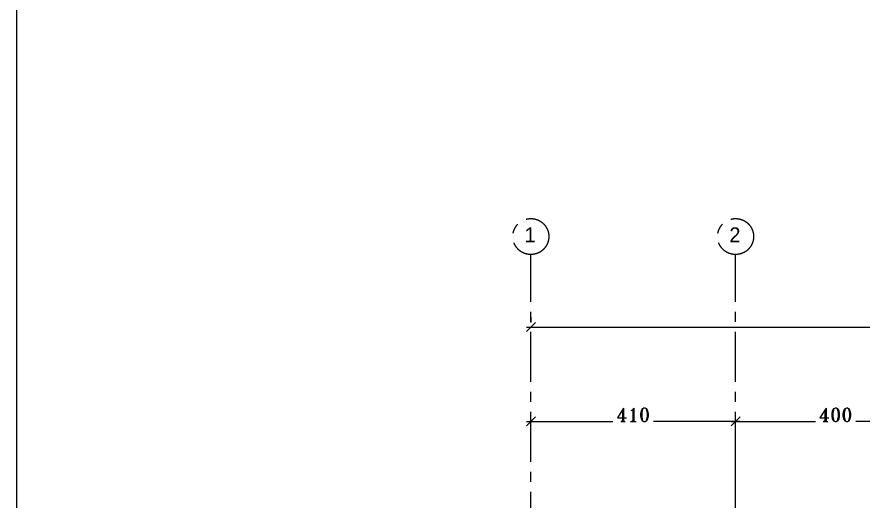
# Model space of a CAD drawing. Header units: millimetres. Extents: x -9083 to 924194, y -232449 to 321637.
# Drawn here: x -8100 to 8836, y 3378 to 13069 of the extents above; entities that cross this region are included whole.
import ezdxf

# ---------------------------------------------------------------- set-up
doc = ezdxf.new("R2010")
doc.units = ezdxf.units.MM
doc.header["$LTSCALE"] = 400
doc.header["$MEASUREMENT"] = 0
doc.header["$PDMODE"] = 3
doc.linetypes.add('CENTER', pattern=[2, 1.25, -0.25, 0.25, -0.25])
doc.linetypes.add('CENTERX2', pattern=[4, 2.5, -0.5, 0.5, -0.5])
doc.layers.get('0').update_dxf_attribs({"lineweight": 0, "true_color": 0xff1414})
doc.layers.get('Defpoints').update_dxf_attribs({"color": 8, "lineweight": 5})
doc.layers.add('AXIES', color=7, linetype='CENTER', lineweight=0, true_color=0x949596)
doc.layers.add('AXIS DIMENSION', color=8, linetype='Continuous', lineweight=5)
doc.styles.add('ROMANT', font='romant.shx')
doc.styles.get("Standard").update_dxf_attribs({"font": 'GOTHIC.TTF', "height": 220})
doc.dimstyles.new('AXIS DIMENSION', dxfattribs={"dimscale": 1.2, "dimtxt": 220, "dimasz": 150, "dimexe": 75, "dimexo": 200, "dimgap": 50, "dimtad": 0, "dimdec": 0, "dimlfac": 0.1, "dimzin": 0, "dimdsep": 46, "dimtxsty": 'ROMANT', "dimblk": 'OBLIQUE', "dimcen": 200, "dimdle": 75, "dimclrd": 17, "dimclre": 94, "dimclrt": 3, "dimadec": 0, "dimazin": 0, "dimtfac": 0.5, "dimtdec": 0, "dimtix": 1, "dimtofl": 0, "dimtmove": 2, "dimatfit": 2, "dimfxl": 100, "dimtvp": 0.5, "dimtolj": 1, "dimtzin": 0, "dimlwd": -1, "dimlwe": -1, "dimarcsym": 0})

# ---------------------------------------------------------------- blocks, each defined once
blk = doc.blocks.new('_Oblique')
at = {"color": 0, "linetype": 'ByBlock', "lineweight": -2}
blk.add_line((-0.5, -0.5), (0.5, 0.5), dxfattribs=at)
blk = doc.blocks.new('*D244')
at = {"layer": 'AXIS DIMENSION', "color": 17, "ltscale": 20, "transparency": 16777216}
for p, q in [((6077493, 710989), (6079226, 710989)), ((6081771, 710989), (6080037, 710989))]:
    blk.add_line(p, q, dxfattribs=at)
at = {"layer": 'AXIS DIMENSION', "color": 94, "ltscale": 20, "transparency": 16777216}
for p, q in [((6077583, 710864), (6077583, 710899)), ((6081681, 710864), (6081681, 710899))]:
    blk.add_line(p, q, dxfattribs=at)
at = {"layer": 'Defpoints', "color": 0, "ltscale": 20, "transparency": 16777216}
for p in [(6077583, 711104), (6081681, 711104), (6081681, 710989)]:
    blk.add_point(p, dxfattribs=at)
at = {"layer": 'AXIS DIMENSION', "color": 17, "ltscale": 20, "transparency": 16777216, "xscale": 179.9999999999999, "yscale": 179.9999999999999, "zscale": 179.9999999999999, "rotation": 180}
blk.add_blockref('_Oblique', (6077583, 710989), dxfattribs=at)
at = {"layer": 'AXIS DIMENSION', "color": 17, "ltscale": 20, "transparency": 16777216, "xscale": 179.9999999999999, "yscale": 179.9999999999999, "zscale": 179.9999999999999}
blk.add_blockref('_Oblique', (6081681, 710989), dxfattribs=at)
at = {"layer": 'AXIS DIMENSION', "color": 3, "ltscale": 20, "transparency": 16777216, "insert": (6079632, 711121), "char_height": 264, "attachment_point": 5, "style": 'ROMANT'}
blk.add_mtext('\\A1;410', dxfattribs=at)
blk = doc.blocks.new('*D176')
at = {"layer": 'AXIS DIMENSION', "color": 94, "ltscale": 20, "transparency": 16777216}
for p, q in [((6077583, 712536), (6077583, 712431)), ((6125683, 712536), (6125683, 712431))]:
    blk.add_line(p, q, dxfattribs=at)
at = {"layer": 'AXIS DIMENSION', "color": 17, "ltscale": 20, "transparency": 16777216}
for p, q in [((6077493, 712341), (6101101, 712341)), ((6125773, 712341), (6102164, 712341))]:
    blk.add_line(p, q, dxfattribs=at)
at = {"layer": 'Defpoints', "color": 0, "ltscale": 20, "transparency": 16777216}
for p in [(6077583, 712296), (6125683, 712341), (6125683, 712296)]:
    blk.add_point(p, dxfattribs=at)
at = {"layer": 'AXIS DIMENSION', "color": 17, "ltscale": 20, "transparency": 16777216, "xscale": 179.9999999999999, "yscale": 179.9999999999999, "zscale": 179.9999999999999, "rotation": 180}
blk.add_blockref('_Oblique', (6077583, 712341), dxfattribs=at)
at = {"layer": 'AXIS DIMENSION', "color": 17, "ltscale": 20, "transparency": 16777216, "xscale": 179.9999999999999, "yscale": 179.9999999999999, "zscale": 179.9999999999999}
blk.add_blockref('_Oblique', (6125683, 712341), dxfattribs=at)
at = {"layer": 'AXIS DIMENSION', "color": 3, "ltscale": 20, "transparency": 16777216, "insert": (6101633, 712473), "char_height": 264, "attachment_point": 5, "style": 'ROMANT'}
blk.add_mtext('\\A1;4810', dxfattribs=at)
blk = doc.blocks.new('*D243')
at = {"layer": 'AXIS DIMENSION', "color": 17, "ltscale": 20, "transparency": 16777216}
for p, q in [((6081591, 710989), (6083277, 710989)), ((6085774, 710989), (6084088, 710989))]:
    blk.add_line(p, q, dxfattribs=at)
at = {"layer": 'AXIS DIMENSION', "color": 94, "ltscale": 20, "transparency": 16777216}
for p, q in [((6081681, 708612), (6081681, 711079)), ((6085684, 708928), (6085684, 711079))]:
    blk.add_line(p, q, dxfattribs=at)
at = {"layer": 'Defpoints', "color": 0, "ltscale": 20, "transparency": 16777216}
for p in [(6085684, 710989), (6085684, 708688), (6081681, 708372)]:
    blk.add_point(p, dxfattribs=at)
at = {"layer": 'AXIS DIMENSION', "color": 17, "ltscale": 20, "transparency": 16777216, "xscale": 179.9999999999999, "yscale": 179.9999999999999, "zscale": 179.9999999999999, "rotation": 180}
blk.add_blockref('_Oblique', (6081681, 710989), dxfattribs=at)
at = {"layer": 'AXIS DIMENSION', "color": 17, "ltscale": 20, "transparency": 16777216, "xscale": 179.9999999999999, "yscale": 179.9999999999999, "zscale": 179.9999999999999}
blk.add_blockref('_Oblique', (6085684, 710989), dxfattribs=at)
at = {"layer": 'AXIS DIMENSION', "color": 3, "ltscale": 20, "transparency": 16777216, "insert": (6083683, 711121), "char_height": 264, "attachment_point": 5, "style": 'ROMANT'}
blk.add_mtext('\\A1;400', dxfattribs=at)
blk = doc.blocks.new('rffghffr')
at = {"layer": 'AXIES', "linetype": 'CENTERX2'}
for p, q in [((6077582.5, 695783), (6077582.5, 714330.6)), ((6081680.8, 695783), (6081680.8, 714330.6))]:
    blk.add_line(p, q, dxfattribs=at)
for centre in [(6077582.5, 714690.6), (6081680.8, 714690.6)]:
    blk.add_circle(centre, 360, dxfattribs=at)
for s, p in [('1', (6077456.9, 714573.9)), ('2', (6081555.2, 714573.9))]:
    blk.add_text(s, height=300, dxfattribs=at).set_placement(p)
at = {"layer": 'AXIS DIMENSION', "ltscale": 20}
dim = blk.add_linear_dim(base=(6125682.5, 712879.4), p1=(6077582.5, 712834.6), p2=(6125682.5, 712834.6), dimstyle='AXIS DIMENSION', dxfattribs=at)
dim.commit()
dim.dimension.update_dxf_attribs({"geometry": '*D176', "text_midpoint": (6101632.5, 713011.4), "insert": (0, 538.6)})
for base, p1, p2, picture, middle in [((6081680.8, 710988.7), (6077582.5, 711104.3), (6081680.8, 711104.3), '*D244', (6079631.7, 711120.7)), ((6085684.3, 710988.7), (6081680.8, 708372.3), (6085684.3, 708688.2), '*D243', (6083682.6, 711120.7))]:
    dim = blk.add_linear_dim(base=base, p1=p1, p2=p2, dimstyle='AXIS DIMENSION', dxfattribs=at)
    dim.commit()
    dim.dimension.update_dxf_attribs({"geometry": picture, "text_midpoint": middle})

msp = doc.modelspace()

# ---------------------------------------------------------------- linework, layer by layer
at = {"layer": 'Defpoints'}
msp.add_lwpolyline([(-8100, 42366.04501), (55596.80779, 42366.04501), (55596.80779, -15919.30099), (-8100, -15919.30099)], close=True, dxfattribs=at)

# ---------------------------------------------------------------- block references
at = {"layer": 'AXIES'}
msp.add_blockref('rffghffr', (-6075396.1806, -706017.66993), dxfattribs=at)

doc.saveas('drawing.dxf')
